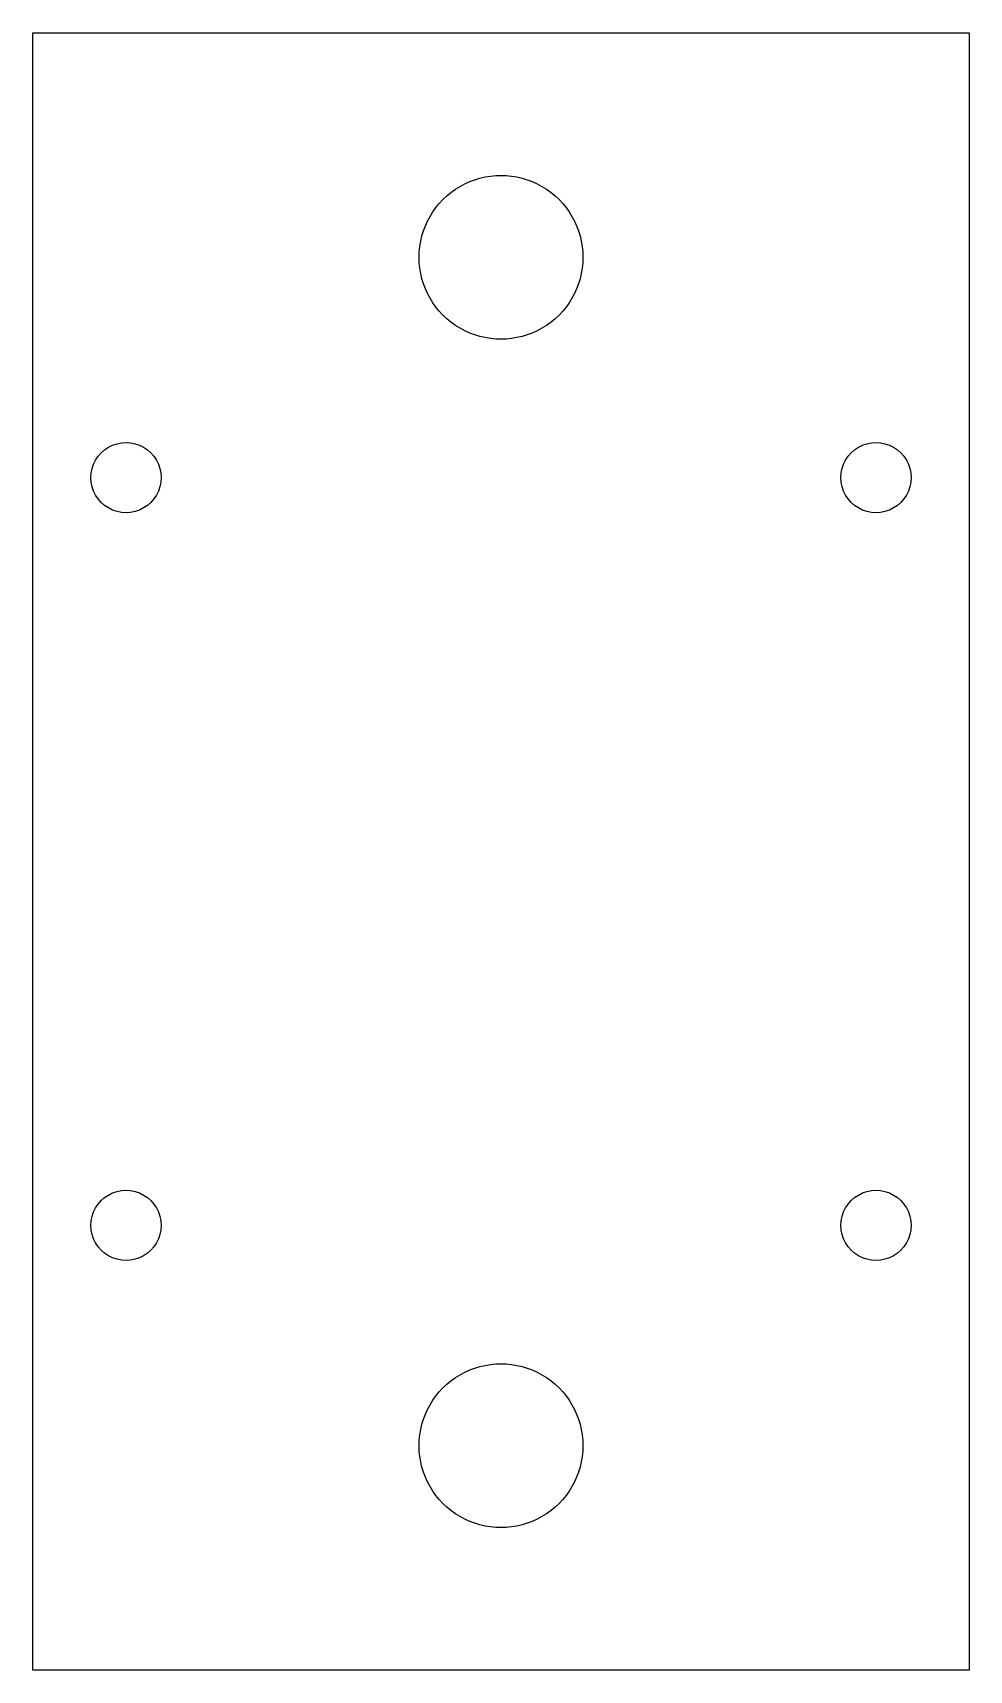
# Model space of a CAD drawing. Extents: x 0.01 to 1.58, y 0.01 to 2.76.
import ezdxf

# ---------------------------------------------------------------- set-up
doc = ezdxf.new("R2010")
doc.units = 0
doc.layers.add('Layer_1', color=7, linetype='CONTINUOUS')

msp = doc.modelspace()

# ---------------------------------------------------------------- linework, layer by layer
at = {"layer": 'Layer_1', "color": 1}
for points in [[(0.005, 2.760905), (1.579803, 2.760905), (1.579803, 0.005), (0.005, 0.005)], [(0.930197, 2.382953)], [(0.220876, 2.012235)], [(1.482037, 2.012235)], [(0.220876, 0.753671)], [(1.482037, 0.753671)], [(0.930197, 0.382953)]]:
    msp.add_lwpolyline(points, close=True, dxfattribs=at)
for points in [[(0.723504, 2.502287), (0.766138, 2.526902), (0.818665, 2.526902), (0.861299, 2.502287)], [(0.654606, 2.382953), (0.654606, 2.432182), (0.68087, 2.477672), (0.723504, 2.502287)], [(0.861299, 2.502287), (0.903933, 2.477672), (0.930197, 2.432182), (0.930197, 2.382953)], [(0.723504, 2.263619), (0.68087, 2.288233), (0.654606, 2.333723), (0.654606, 2.382953)], [(0.930197, 2.382953), (0.930197, 2.333723), (0.903933, 2.288233), (0.861299, 2.263619)], [(0.861299, 2.263619), (0.818665, 2.239004), (0.766138, 2.239004), (0.723504, 2.263619)], [(0.132294, 2.063378), (0.150565, 2.073927), (0.173077, 2.073927), (0.191349, 2.063378)], [(1.393454, 2.063378), (1.411726, 2.073927), (1.434238, 2.073927), (1.452509, 2.063378)], [(0.102766, 2.012235), (0.102766, 2.033333), (0.114022, 2.052829), (0.132294, 2.063378)], [(0.191349, 2.063378), (0.209621, 2.052829), (0.220876, 2.033333), (0.220876, 2.012235)], [(1.363927, 2.012235), (1.363927, 2.033333), (1.375183, 2.052829), (1.393454, 2.063378)], [(1.452509, 2.063378), (1.470781, 2.052829), (1.482037, 2.033333), (1.482037, 2.012235)], [(0.132294, 1.961091), (0.114022, 1.971641), (0.102766, 1.991136), (0.102766, 2.012235)], [(0.220876, 2.012235), (0.220876, 1.991136), (0.209621, 1.971641), (0.191349, 1.961091)], [(1.393454, 1.961091), (1.375183, 1.971641), (1.363927, 1.991136), (1.363927, 2.012235)], [(1.482037, 2.012235), (1.482037, 1.991136), (1.470781, 1.971641), (1.452509, 1.961091)], [(0.191349, 1.961091), (0.173077, 1.950542), (0.150565, 1.950542), (0.132294, 1.961091)], [(1.452509, 1.961091), (1.434238, 1.950542), (1.411726, 1.950542), (1.393454, 1.961091)], [(0.102766, 0.753671), (0.102766, 0.774769), (0.114022, 0.794265), (0.132294, 0.804814)], [(0.132294, 0.804814), (0.150565, 0.815363), (0.173077, 0.815363), (0.191349, 0.804814)], [(0.191349, 0.804814), (0.209621, 0.794265), (0.220876, 0.774769), (0.220876, 0.753671)], [(1.363927, 0.753671), (1.363927, 0.774769), (1.375183, 0.794265), (1.393454, 0.804814)], [(1.393454, 0.804814), (1.411726, 0.815363), (1.434238, 0.815363), (1.452509, 0.804814)], [(1.452509, 0.804814), (1.470781, 0.794265), (1.482037, 0.774769), (1.482037, 0.753671)], [(0.132294, 0.702528), (0.114022, 0.713077), (0.102766, 0.732572), (0.102766, 0.753671)], [(0.220876, 0.753671), (0.220876, 0.732572), (0.209621, 0.713077), (0.191349, 0.702528)], [(1.393454, 0.702528), (1.375183, 0.713077), (1.363927, 0.732572), (1.363927, 0.753671)], [(1.482037, 0.753671), (1.482037, 0.732572), (1.470781, 0.713077), (1.452509, 0.702528)], [(0.191349, 0.702528), (0.173077, 0.691978), (0.150565, 0.691978), (0.132294, 0.702528)], [(1.452509, 0.702528), (1.434238, 0.691978), (1.411726, 0.691978), (1.393454, 0.702528)], [(0.723504, 0.502287), (0.766138, 0.526902), (0.818665, 0.526902), (0.861299, 0.502287)], [(0.654606, 0.382953), (0.654606, 0.432182), (0.68087, 0.477672), (0.723504, 0.502287)], [(0.861299, 0.502287), (0.903933, 0.477672), (0.930197, 0.432182), (0.930197, 0.382953)], [(0.723504, 0.263619), (0.68087, 0.288233), (0.654606, 0.333723), (0.654606, 0.382953)], [(0.930197, 0.382953), (0.930197, 0.333723), (0.903933, 0.288233), (0.861299, 0.263619)], [(0.861299, 0.263619), (0.818665, 0.239004), (0.766138, 0.239004), (0.723504, 0.263619)]]:
    msp.add_open_spline(points, degree=3, dxfattribs=at)

doc.saveas('drawing.dxf')
